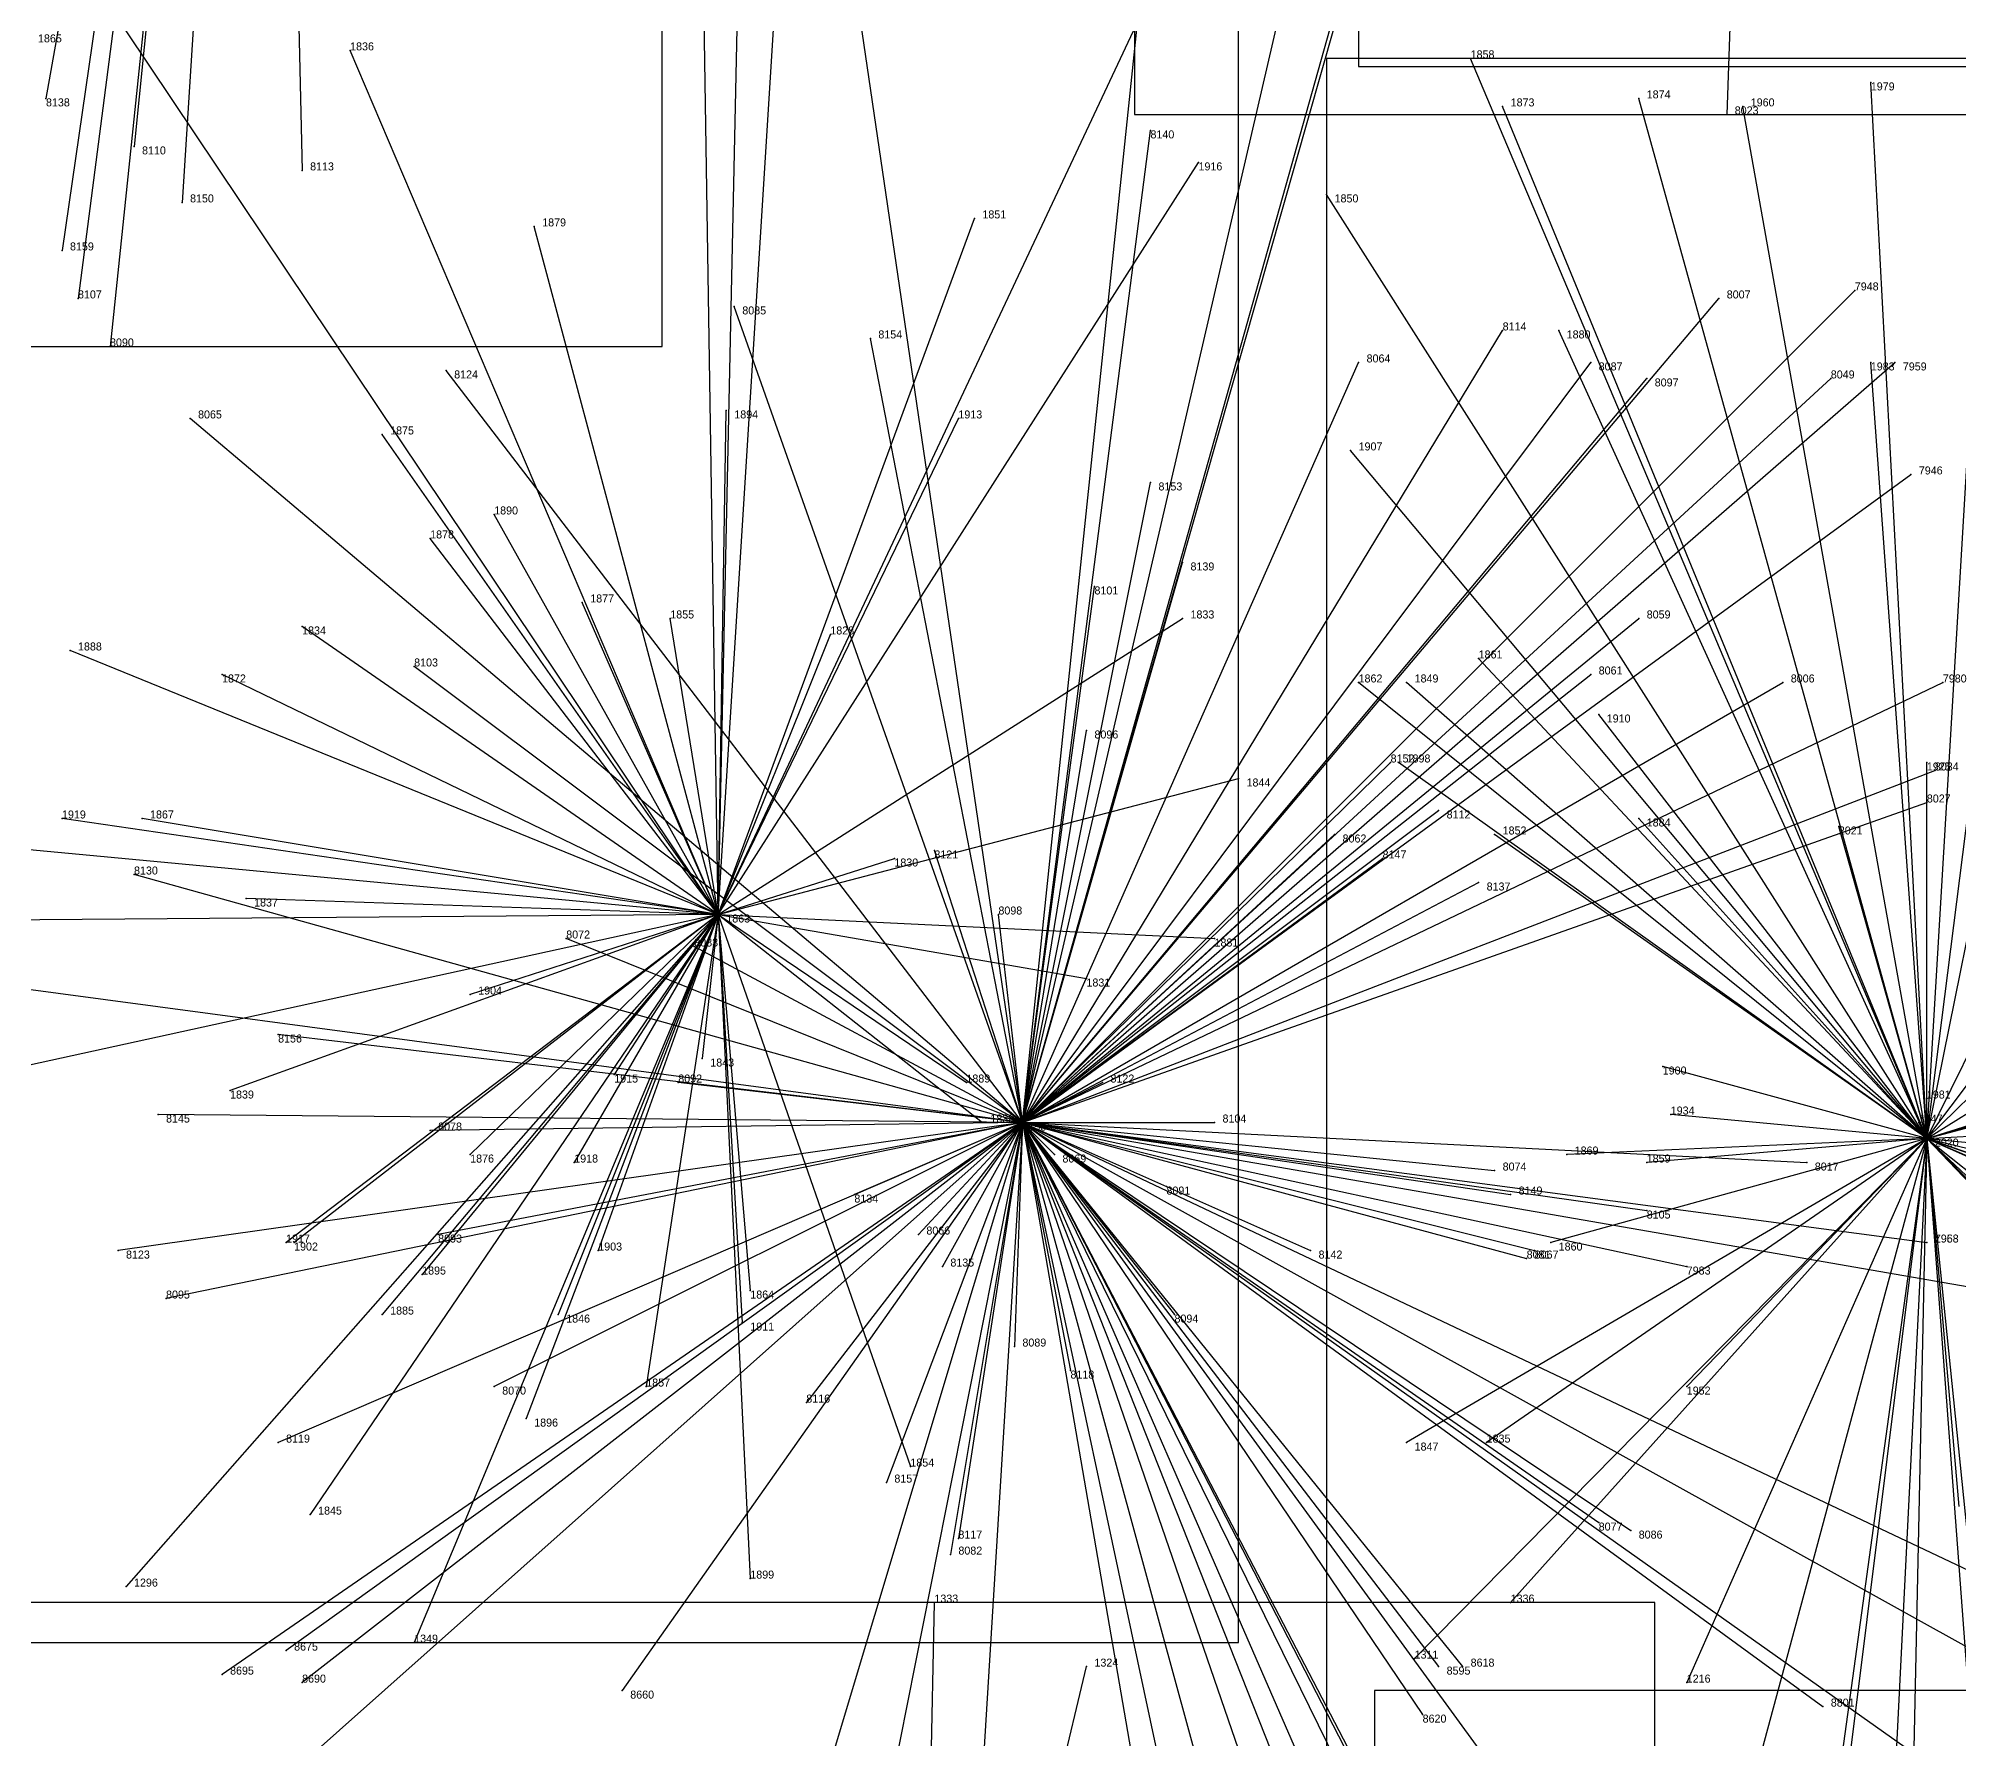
# Model space of a CAD drawing. Extents: x -0.07 to 1.1, y -0.07 to 1.1.
# Drawn here: x 0.3021 to 0.542, y 0.485 to 0.6975 of the extents above; entities that cross this region are included whole.
import ezdxf

# ---------------------------------------------------------------- set-up
doc = ezdxf.new("R2010")
doc.units = 0
for name, color, linetype in [('Clients', 3, 'CONTINUOUS'), ('Facilities', 3, 'CONTINUOUS'), ('Facilities_lines', 3, 'CONTINUOUS'), ('Min_max_boxes', 1, 'CONTINUOUS'), ('Normals', 1, 'CONTINUOUS'), ('Source_points', 5, 'CONTINUOUS'), ('Text', 3, 'CONTINUOUS')]:
    doc.layers.add(name, color=color, linetype=linetype)

msp = doc.modelspace()

# ---------------------------------------------------------------- linework, layer by layer
at = {"layer": 'Clients', "color": 5}
for p in [(0.341, 0.696), (0.481, 0.695), (0.531, 0.692), (0.303, 0.69, 1), (0.485, 0.689), (0.502, 0.69), (0.515, 0.689), (0.513, 0.688, 1), (0.314, 0.684, 1), (0.441, 0.686, 1), (0.447, 0.682), (0.335, 0.681, 1), (0.32, 0.677, 1), (0.463, 0.678), (0.419, 0.675), (0.364, 0.674), (0.305, 0.671, 1), (0.307, 0.665, 1), (0.512, 0.665, 1), (0.529, 0.666, 1), (0.389, 0.664, 1), (0.406, 0.66, 1), (0.485, 0.661, 1), (0.492, 0.661), (0.311, 0.659, 1), (0.353, 0.656, 1), (0.467, 0.657, 1), (0.496, 0.657, 1), (0.503, 0.655, 1), (0.526, 0.655, 1), (0.531, 0.657), (0.534, 0.657, 1), (0.388, 0.651), (0.321, 0.65, 1), (0.345, 0.648), (0.417, 0.65), (0.466, 0.646), (0.536, 0.643, 1), (0.441, 0.642, 1), (0.359, 0.638), (0.351, 0.635), (0.445, 0.632, 1), (0.434, 0.629, 1), (0.37, 0.627), (0.335, 0.624), (0.381, 0.625), (0.445, 0.625), (0.502, 0.625, 1), (0.401, 0.623), (0.306, 0.621), (0.349, 0.619, 1), (0.482, 0.62), (0.325, 0.618), (0.467, 0.617), (0.473, 0.617), (0.496, 0.618, 1), (0.52, 0.617, 1), (0.54, 0.617, 1), (0.497, 0.613), (0.433, 0.611, 1), (0.471, 0.607, 1), (0.472, 0.607), (0.538, 0.607), (0.452, 0.605), (0.539, 0.606, 1), (0.305, 0.6), (0.315, 0.6), (0.477, 0.601, 1), (0.502, 0.6), (0.538, 0.602, 1), (0.464, 0.598, 1), (0.484, 0.598), (0.527, 0.599), (0.409, 0.595), (0.414, 0.596, 1), (0.47, 0.595, 1), (0.314, 0.593, 1), (0.482, 0.592, 1), (0.328, 0.59), (0.422, 0.588, 1), (0.368, 0.585, 1), (0.384, 0.584, 1), (0.449, 0.585), (0.433, 0.58), (0.356, 0.578), (0.332, 0.573, 1), (0.385, 0.57), (0.505, 0.569), (0.374, 0.568), (0.382, 0.567, 1), (0.418, 0.567), (0.435, 0.567, 1), (0.326, 0.566), (0.538, 0.565), (0.317, 0.563, 1), (0.42, 0.562), (0.449, 0.562, 1), (0.506, 0.563), (0.537, 0.562), (0.351, 0.561, 1), (0.356, 0.558), (0.369, 0.557), (0.429, 0.558, 1), (0.493, 0.558), (0.503, 0.557), (0.523, 0.557, 1), (0.484, 0.556, 1), (0.404, 0.553, 1), (0.443, 0.554, 1), (0.486, 0.553, 1), (0.503, 0.551, 1), (0.352, 0.548, 1), (0.412, 0.548, 1), (0.539, 0.548), (0.312, 0.546, 1), (0.333, 0.547), (0.334, 0.547), (0.372, 0.546), (0.461, 0.546, 1), (0.488, 0.545, 1), (0.489, 0.546, 1), (0.491, 0.547), (0.538, 0.547, 1), (0.35, 0.543), (0.415, 0.544, 1), (0.508, 0.544, 1), (0.318, 0.54, 1), (0.391, 0.541), (0.345, 0.538), (0.367, 0.538), (0.444, 0.538, 1), (0.39, 0.537), (0.424, 0.534, 1), (0.431, 0.531, 1), (0.359, 0.529, 1), (0.378, 0.529), (0.508, 0.529), (0.398, 0.527, 1), (0.363, 0.525), (0.332, 0.522, 1), (0.473, 0.522), (0.483, 0.522), (0.411, 0.519), (0.408, 0.517, 1), (0.336, 0.513), (0.497, 0.512, 1), (0.417, 0.51, 1), (0.501, 0.511, 1), (0.416, 0.508, 1), (0.313, 0.504), (0.391, 0.505), (0.414, 0.502), (0.486, 0.502), (0.349, 0.497), (0.333, 0.496, 1), (0.474, 0.495), (0.325, 0.493, 1), (0.335, 0.492, 1), (0.433, 0.494), (0.477, 0.494, 1), (0.48, 0.494, 1), (0.508, 0.492), (0.375, 0.491, 1), (0.475, 0.488, 1), (0.525, 0.489, 1)]:
    msp.add_point(p, dxfattribs=at)
at = {"layer": 'Facilities', "color": 3}
for p in [(0.387, 0.588), (0.425, 0.562, 1), (0.538, 0.56)]:
    msp.add_point(p, dxfattribs=at)
at = {"layer": 'Facilities_lines', "color": 3}
for p, q in [((0.519, 0.866, 1), (0.513, 0.688, 1)), ((0.331, 0.85, 1), (0.303, 0.69, 1)), ((0.331, 0.85, 1), (0.305, 0.671, 1)), ((0.331, 0.85, 1), (0.307, 0.665, 1)), ((0.331, 0.85, 1), (0.311, 0.659, 1)), ((0.331, 0.85, 1), (0.314, 0.684, 1)), ((0.331, 0.85, 1), (0.32, 0.677, 1)), ((0.331, 0.85, 1), (0.335, 0.681, 1)), ((0.387, 0.588), (0.396, 0.732)), ((0.387, 0.588), (0.39, 0.729)), ((0.425, 0.562, 1), (0.468, 0.715, 1)), ((0.425, 0.562, 1), (0.441, 0.715, 1)), ((0.387, 0.588), (0.385, 0.714)), ((0.387, 0.588), (0.31, 0.703)), ((0.387, 0.588), (0.441, 0.703)), ((0.425, 0.562, 1), (0.404, 0.705, 1)), ((0.425, 0.562, 1), (0.457, 0.7, 1)), ((0.425, 0.562, 1), (0.464, 0.699, 1)), ((0.387, 0.588), (0.341, 0.696)), ((0.538, 0.56), (0.481, 0.695)), ((0.538, 0.56), (0.531, 0.692)), ((0.538, 0.56), (0.485, 0.689)), ((0.538, 0.56), (0.502, 0.69)), ((0.538, 0.56), (0.515, 0.689)), ((0.425, 0.562, 1), (0.441, 0.686, 1)), ((0.387, 0.588), (0.447, 0.682)), ((0.538, 0.56), (0.463, 0.678)), ((0.387, 0.588), (0.419, 0.675)), ((0.387, 0.588), (0.364, 0.674)), ((0.538, 0.56), (0.561, 0.674)), ((0.425, 0.562, 1), (0.529, 0.666, 1)), ((0.425, 0.562, 1), (0.512, 0.665, 1)), ((0.425, 0.562, 1), (0.389, 0.664, 1)), ((0.425, 0.562, 1), (0.406, 0.66, 1)), ((0.425, 0.562, 1), (0.485, 0.661, 1)), ((0.538, 0.56), (0.492, 0.661)), ((0.538, 0.56), (0.544, 0.661)), ((0.425, 0.562, 1), (0.353, 0.656, 1)), ((0.425, 0.562, 1), (0.467, 0.657, 1)), ((0.425, 0.562, 1), (0.496, 0.657, 1)), ((0.425, 0.562, 1), (0.534, 0.657, 1)), ((0.425, 0.562, 1), (0.526, 0.655, 1)), ((0.425, 0.562, 1), (0.503, 0.655, 1)), ((0.538, 0.56), (0.531, 0.657)), ((0.387, 0.588), (0.388, 0.651)), ((0.425, 0.562, 1), (0.321, 0.65, 1)), ((0.387, 0.588), (0.345, 0.648)), ((0.387, 0.588), (0.417, 0.65)), ((0.538, 0.56), (0.466, 0.646)), ((0.425, 0.562, 1), (0.536, 0.643, 1)), ((0.425, 0.562, 1), (0.441, 0.642, 1)), ((0.387, 0.588), (0.359, 0.638)), ((0.387, 0.588), (0.351, 0.635)), ((0.425, 0.562, 1), (0.445, 0.632, 1)), ((0.538, 0.56), (0.547, 0.631)), ((0.425, 0.562, 1), (0.434, 0.629, 1)), ((0.387, 0.588), (0.37, 0.627)), ((0.387, 0.588), (0.335, 0.624)), ((0.387, 0.588), (0.381, 0.625)), ((0.387, 0.588), (0.445, 0.625)), ((0.425, 0.562, 1), (0.502, 0.625, 1)), ((0.387, 0.588), (0.401, 0.623)), ((0.387, 0.588), (0.306, 0.621)), ((0.425, 0.562, 1), (0.349, 0.619, 1)), ((0.538, 0.56), (0.482, 0.62)), ((0.538, 0.56), (0.568, 0.621)), ((0.387, 0.588), (0.325, 0.618)), ((0.425, 0.562, 1), (0.496, 0.618, 1)), ((0.425, 0.562, 1), (0.52, 0.617, 1)), ((0.425, 0.562, 1), (0.54, 0.617, 1)), ((0.538, 0.56), (0.467, 0.617)), ((0.538, 0.56), (0.473, 0.617)), ((0.538, 0.56), (0.497, 0.613)), ((0.425, 0.562, 1), (0.433, 0.611, 1)), ((0.538, 0.56), (0.59, 0.611)), ((0.425, 0.562, 1), (0.471, 0.607, 1)), ((0.538, 0.56), (0.472, 0.607)), ((0.538, 0.56), (0.538, 0.607)), ((0.387, 0.588), (0.452, 0.605)), ((0.425, 0.562, 1), (0.539, 0.606, 1)), ((0.387, 0.588), (0.305, 0.6)), ((0.387, 0.588), (0.315, 0.6)), ((0.425, 0.562, 1), (0.538, 0.602, 1)), ((0.425, 0.562, 1), (0.477, 0.601, 1)), ((0.538, 0.56), (0.502, 0.6)), ((0.538, 0.56), (0.568, 0.6)), ((0.387, 0.588), (0.27, 0.599)), ((0.425, 0.562, 1), (0.464, 0.598, 1)), ((0.538, 0.56), (0.484, 0.598)), ((0.538, 0.56), (0.527, 0.599)), ((0.387, 0.588), (0.409, 0.595)), ((0.425, 0.562, 1), (0.414, 0.596, 1)), ((0.425, 0.562, 1), (0.47, 0.595, 1)), ((0.425, 0.562, 1), (0.314, 0.593, 1)), ((0.425, 0.562, 1), (0.482, 0.592, 1)), ((0.387, 0.588), (0.262, 0.587)), ((0.387, 0.588), (0.291, 0.567)), ((0.387, 0.588), (0.313, 0.504)), ((0.387, 0.588), (0.326, 0.566)), ((0.387, 0.588), (0.328, 0.59)), ((0.387, 0.588), (0.333, 0.547)), ((0.387, 0.588), (0.334, 0.547)), ((0.387, 0.588), (0.336, 0.513)), ((0.387, 0.588), (0.345, 0.538)), ((0.387, 0.588), (0.349, 0.497)), ((0.387, 0.588), (0.35, 0.543)), ((0.387, 0.588), (0.356, 0.558)), ((0.387, 0.588), (0.356, 0.578)), ((0.387, 0.588), (0.363, 0.525)), ((0.387, 0.588), (0.367, 0.538)), ((0.387, 0.588), (0.369, 0.557)), ((0.387, 0.588), (0.372, 0.546)), ((0.387, 0.588), (0.374, 0.568)), ((0.387, 0.588), (0.378, 0.529)), ((0.387, 0.588), (0.385, 0.57)), ((0.387, 0.588), (0.411, 0.519)), ((0.387, 0.588), (0.433, 0.58)), ((0.387, 0.588), (0.42, 0.562)), ((0.387, 0.588), (0.391, 0.541)), ((0.387, 0.588), (0.449, 0.585)), ((0.387, 0.588), (0.418, 0.567)), ((0.387, 0.588), (0.391, 0.505)), ((0.387, 0.588), (0.39, 0.537)), ((0.425, 0.562, 1), (0.422, 0.588, 1)), ((0.425, 0.562, 1), (0.368, 0.585, 1)), ((0.425, 0.562, 1), (0.384, 0.584, 1)), ((0.538, 0.56), (0.618, 0.583)), ((0.538, 0.56), (0.575, 0.583)), ((0.425, 0.562, 1), (0.298, 0.579, 1)), ((0.538, 0.56), (0.606, 0.578)), ((0.538, 0.56), (0.582, 0.574)), ((0.425, 0.562, 1), (0.332, 0.573, 1)), ((0.538, 0.56), (0.505, 0.569)), ((0.425, 0.562, 1), (0.382, 0.567, 1)), ((0.425, 0.562, 1), (0.435, 0.567, 1)), ((0.538, 0.56), (0.538, 0.565)), ((0.538, 0.56), (0.63, 0.565)), ((0.425, 0.562, 1), (0.312, 0.546, 1)), ((0.425, 0.562, 1), (0.317, 0.563, 1)), ((0.425, 0.562, 1), (0.318, 0.54, 1)), ((0.425, 0.562, 1), (0.325, 0.493, 1)), ((0.425, 0.562, 1), (0.332, 0.522, 1)), ((0.425, 0.562, 1), (0.333, 0.496, 1)), ((0.425, 0.562, 1), (0.334, 0.481, 1)), ((0.425, 0.562, 1), (0.335, 0.492, 1)), ((0.425, 0.562, 1), (0.351, 0.561, 1)), ((0.425, 0.562, 1), (0.352, 0.548, 1)), ((0.425, 0.562, 1), (0.359, 0.529, 1)), ((0.425, 0.562, 1), (0.375, 0.491, 1)), ((0.425, 0.562, 1), (0.395, 0.462, 1)), ((0.425, 0.562, 1), (0.398, 0.527, 1)), ((0.425, 0.562, 1), (0.403, 0.451, 1)), ((0.425, 0.562, 1), (0.404, 0.553, 1)), ((0.425, 0.562, 1), (0.408, 0.517, 1)), ((0.425, 0.562, 1), (0.412, 0.548, 1)), ((0.425, 0.562, 1), (0.415, 0.544, 1)), ((0.425, 0.562, 1), (0.416, 0.508, 1)), ((0.425, 0.562, 1), (0.417, 0.51, 1)), ((0.425, 0.562, 1), (0.419, 0.464, 1)), ((0.425, 0.562, 1), (0.424, 0.534, 1)), ((0.425, 0.562, 1), (0.538, 0.547, 1)), ((0.425, 0.562, 1), (0.508, 0.544, 1)), ((0.425, 0.562, 1), (0.523, 0.557, 1)), ((0.425, 0.562, 1), (0.489, 0.546, 1)), ((0.425, 0.562, 1), (0.484, 0.556, 1)), ((0.425, 0.562, 1), (0.497, 0.512, 1)), ((0.425, 0.562, 1), (0.488, 0.545, 1)), ((0.425, 0.562, 1), (0.501, 0.511, 1)), ((0.425, 0.562, 1), (0.429, 0.558, 1)), ((0.425, 0.562, 1), (0.569, 0.537, 1)), ((0.425, 0.562, 1), (0.444, 0.538, 1)), ((0.425, 0.562, 1), (0.443, 0.554, 1)), ((0.425, 0.562, 1), (0.503, 0.551, 1)), ((0.425, 0.562, 1), (0.431, 0.531, 1)), ((0.425, 0.562, 1), (0.461, 0.546, 1)), ((0.425, 0.562, 1), (0.486, 0.553, 1)), ((0.425, 0.562, 1), (0.449, 0.562, 1)), ((0.425, 0.562, 1), (0.463, 0.466, 1)), ((0.425, 0.562, 1), (0.477, 0.494, 1)), ((0.425, 0.562, 1), (0.476, 0.464, 1)), ((0.425, 0.562, 1), (0.476, 0.463, 1)), ((0.425, 0.562, 1), (0.48, 0.494, 1)), ((0.425, 0.562, 1), (0.475, 0.488, 1)), ((0.425, 0.562, 1), (0.479, 0.452, 1)), ((0.425, 0.562, 1), (0.466, 0.443, 1)), ((0.425, 0.562, 1), (0.476, 0.445, 1)), ((0.425, 0.562, 1), (0.45, 0.445, 1)), ((0.425, 0.562, 1), (0.44, 0.475, 1)), ((0.425, 0.562, 1), (0.457, 0.445, 1)), ((0.425, 0.562, 1), (0.538, 0.482, 1)), ((0.425, 0.562, 1), (0.558, 0.499, 1)), ((0.425, 0.562, 1), (0.551, 0.492, 1)), ((0.425, 0.562, 1), (0.508, 0.448, 1)), ((0.425, 0.562, 1), (0.525, 0.489, 1)), ((0.538, 0.56), (0.506, 0.563)), ((0.538, 0.56), (0.537, 0.562)), ((0.538, 0.56), (0.473, 0.522)), ((0.538, 0.56), (0.474, 0.495)), ((0.538, 0.56), (0.483, 0.522)), ((0.538, 0.56), (0.486, 0.502)), ((0.538, 0.56), (0.491, 0.547)), ((0.538, 0.56), (0.493, 0.558)), ((0.538, 0.56), (0.503, 0.557)), ((0.538, 0.56), (0.507, 0.445)), ((0.538, 0.56), (0.508, 0.492)), ((0.538, 0.56), (0.508, 0.529)), ((0.538, 0.56), (0.522, 0.444)), ((0.538, 0.56), (0.523, 0.44)), ((0.538, 0.56), (0.533, 0.46)), ((0.538, 0.56), (0.536, 0.467)), ((0.538, 0.56), (0.547, 0.44)), ((0.538, 0.56), (0.624, 0.47)), ((0.538, 0.56), (0.646, 0.458)), ((0.538, 0.56), (0.559, 0.551)), ((0.538, 0.56), (0.616, 0.498)), ((0.538, 0.56), (0.58, 0.518)), ((0.538, 0.56), (0.539, 0.548)), ((0.538, 0.56), (0.617, 0.525)), ((0.538, 0.56), (0.602, 0.538)), ((0.538, 0.56), (0.62, 0.552)), ((0.538, 0.56), (0.604, 0.544)), ((0.538, 0.56), (0.542, 0.514)), ((0.538, 0.56), (0.543, 0.511)), ((0.538, 0.56), (0.623, 0.53)), ((0.412, 0.406), (0.414, 0.502)), ((0.412, 0.406), (0.433, 0.494))]:
    msp.add_line(p, q, dxfattribs=at)
at = {"layer": 'Min_max_boxes', "color": 1}
for p, q in [((0.439, 0.908, 1), (0.439, 0.688, 1)), ((0.439, 0.908, 1), (0.439, 0.688, 1)), ((0.38, 0.659, 1), (0.38, 0.906, 1)), ((0.38, 0.659, 1), (0.38, 0.906, 1)), ((0.467, 0.882), (0.467, 0.694)), ((0.467, 0.882), (0.467, 0.694)), ((0.452, 0.497), (0.452, 0.732)), ((0.452, 0.497), (0.452, 0.732)), ((0.646, 0.695), (0.463, 0.695)), ((0.463, 0.695), (0.463, 0.44)), ((0.646, 0.695), (0.463, 0.695)), ((0.463, 0.695), (0.463, 0.44)), ((0.463, 0.695), (0.463, 0.695)), ((0.467, 0.694), (0.638, 0.694)), ((0.467, 0.694), (0.638, 0.694)), ((0.467, 0.694), (0.467, 0.694)), ((0.439, 0.688, 1), (0.561, 0.688, 1)), ((0.439, 0.688, 1), (0.561, 0.688, 1)), ((0.439, 0.688, 1), (0.439, 0.688, 1)), ((0.255, 0.659, 1), (0.38, 0.659, 1)), ((0.255, 0.659, 1), (0.38, 0.659, 1)), ((0.38, 0.659, 1), (0.38, 0.659, 1)), ((0.504, 0.502), (0.284, 0.502)), ((0.504, 0.502), (0.284, 0.502)), ((0.504, 0.224), (0.504, 0.502)), ((0.504, 0.224), (0.504, 0.502)), ((0.504, 0.502), (0.504, 0.502)), ((0.262, 0.497), (0.452, 0.497)), ((0.262, 0.497), (0.452, 0.497)), ((0.452, 0.497), (0.452, 0.497)), ((0.765, 0.491, 1), (0.469, 0.491, 1)), ((0.469, 0.491, 1), (0.469, 0.261, 1)), ((0.765, 0.491, 1), (0.469, 0.491, 1)), ((0.469, 0.491, 1), (0.469, 0.261, 1)), ((0.469, 0.491, 1), (0.469, 0.491, 1))]:
    msp.add_line(p, q, dxfattribs=at)
at = {"layer": 'Normals', "color": 1}
for p, q in [((0.341, 0.696), (0.341, 0.696, 0.1)), ((0.481, 0.695), (0.481, 0.695, 0.1)), ((0.531, 0.692), (0.531, 0.692, 0.1)), ((0.303, 0.69, 1), (0.303, 0.69, 1.1)), ((0.485, 0.689), (0.485, 0.689, 0.1)), ((0.502, 0.69), (0.502, 0.69, 0.1)), ((0.515, 0.689), (0.515, 0.689, 0.1)), ((0.513, 0.688, 1), (0.513, 0.688, 1.1)), ((0.314, 0.684, 1), (0.314, 0.684, 1.1)), ((0.441, 0.686, 1), (0.441, 0.686, 1.1)), ((0.447, 0.682), (0.447, 0.682, 0.1)), ((0.335, 0.681, 1), (0.335, 0.681, 1.1)), ((0.32, 0.677, 1), (0.32, 0.677, 1.1)), ((0.463, 0.678), (0.463, 0.678, 0.1)), ((0.419, 0.675), (0.419, 0.675, 0.1)), ((0.364, 0.674), (0.364, 0.674, 0.1)), ((0.305, 0.671, 1), (0.305, 0.671, 1.1)), ((0.307, 0.665, 1), (0.307, 0.665, 1.1)), ((0.512, 0.665, 1), (0.512, 0.665, 1.1)), ((0.529, 0.666, 1), (0.529, 0.666, 1.1)), ((0.389, 0.664, 1), (0.389, 0.664, 1.1)), ((0.406, 0.66, 1), (0.406, 0.66, 1.1)), ((0.485, 0.661, 1), (0.485, 0.661, 1.1)), ((0.492, 0.661), (0.492, 0.661, 0.1)), ((0.311, 0.659, 1), (0.311, 0.659, 1.1)), ((0.353, 0.656, 1), (0.353, 0.656, 1.1)), ((0.467, 0.657, 1), (0.467, 0.657, 1.1)), ((0.496, 0.657, 1), (0.496, 0.657, 1.1)), ((0.503, 0.655, 1), (0.503, 0.655, 1.1)), ((0.526, 0.655, 1), (0.526, 0.655, 1.1)), ((0.531, 0.657), (0.531, 0.657, 0.1)), ((0.534, 0.657, 1), (0.534, 0.657, 1.1)), ((0.388, 0.651), (0.388, 0.651, 0.1)), ((0.321, 0.65, 1), (0.321, 0.65, 1.1)), ((0.345, 0.648), (0.345, 0.648, 0.1)), ((0.417, 0.65), (0.417, 0.65, 0.1)), ((0.466, 0.646), (0.466, 0.646, 0.1)), ((0.536, 0.643, 1), (0.536, 0.643, 1.1)), ((0.441, 0.642, 1), (0.441, 0.642, 1.1)), ((0.359, 0.638), (0.359, 0.638, 0.1)), ((0.351, 0.635), (0.351, 0.635, 0.1)), ((0.445, 0.632, 1), (0.445, 0.632, 1.1)), ((0.434, 0.629, 1), (0.434, 0.629, 1.1)), ((0.37, 0.627), (0.37, 0.627, 0.1)), ((0.335, 0.624), (0.335, 0.624, 0.1)), ((0.381, 0.625), (0.381, 0.625, 0.1)), ((0.445, 0.625), (0.445, 0.625, 0.1)), ((0.502, 0.625, 1), (0.502, 0.625, 1.1)), ((0.401, 0.623), (0.401, 0.623, 0.1)), ((0.306, 0.621), (0.306, 0.621, 0.1)), ((0.349, 0.619, 1), (0.349, 0.619, 1.1)), ((0.482, 0.62), (0.482, 0.62, 0.1)), ((0.325, 0.618), (0.325, 0.618, 0.1)), ((0.467, 0.617), (0.467, 0.617, 0.1)), ((0.473, 0.617), (0.473, 0.617, 0.1)), ((0.496, 0.618, 1), (0.496, 0.618, 1.1)), ((0.52, 0.617, 1), (0.52, 0.617, 1.1)), ((0.54, 0.617, 1), (0.54, 0.617, 1.1)), ((0.497, 0.613), (0.497, 0.613, 0.1)), ((0.433, 0.611, 1), (0.433, 0.611, 1.1)), ((0.471, 0.607, 1), (0.471, 0.607, 1.1)), ((0.472, 0.607), (0.472, 0.607, 0.1)), ((0.538, 0.607), (0.538, 0.607, 0.1)), ((0.452, 0.605), (0.452, 0.605, 0.1)), ((0.539, 0.606, 1), (0.539, 0.606, 1.1)), ((0.305, 0.6), (0.305, 0.6, 0.1)), ((0.315, 0.6), (0.315, 0.6, 0.1)), ((0.477, 0.601, 1), (0.477, 0.601, 1.1)), ((0.502, 0.6), (0.502, 0.6, 0.1)), ((0.538, 0.602, 1), (0.538, 0.602, 1.1)), ((0.464, 0.598, 1), (0.464, 0.598, 1.1)), ((0.484, 0.598), (0.484, 0.598, 0.1)), ((0.527, 0.599), (0.527, 0.599, 0.1)), ((0.409, 0.595), (0.409, 0.595, 0.1)), ((0.414, 0.596, 1), (0.414, 0.596, 1.1)), ((0.47, 0.595, 1), (0.47, 0.595, 1.1)), ((0.314, 0.593, 1), (0.314, 0.593, 1.1)), ((0.482, 0.592, 1), (0.482, 0.592, 1.1)), ((0.328, 0.59), (0.328, 0.59, 0.1)), ((0.387, 0.588), (0.387, 0.588, 0.1)), ((0.422, 0.588, 1), (0.422, 0.588, 1.1)), ((0.368, 0.585, 1), (0.368, 0.585, 1.1)), ((0.384, 0.584, 1), (0.384, 0.584, 1.1)), ((0.449, 0.585), (0.449, 0.585, 0.1)), ((0.433, 0.58), (0.433, 0.58, 0.1)), ((0.356, 0.578), (0.356, 0.578, 0.1)), ((0.332, 0.573, 1), (0.332, 0.573, 1.1)), ((0.385, 0.57), (0.385, 0.57, 0.1)), ((0.505, 0.569), (0.505, 0.569, 0.1)), ((0.374, 0.568), (0.374, 0.568, 0.1)), ((0.382, 0.567, 1), (0.382, 0.567, 1.1)), ((0.418, 0.567), (0.418, 0.567, 0.1)), ((0.435, 0.567, 1), (0.435, 0.567, 1.1)), ((0.326, 0.566), (0.326, 0.566, 0.1)), ((0.538, 0.565), (0.538, 0.565, 0.1)), ((0.317, 0.563, 1), (0.317, 0.563, 1.1)), ((0.42, 0.562), (0.42, 0.562, 0.1)), ((0.425, 0.562, 1), (0.425, 0.562, 1.1)), ((0.449, 0.562, 1), (0.449, 0.562, 1.1)), ((0.506, 0.563), (0.506, 0.563, 0.1)), ((0.537, 0.562), (0.537, 0.562, 0.1)), ((0.351, 0.561, 1), (0.351, 0.561, 1.1)), ((0.538, 0.56), (0.538, 0.56, 0.1)), ((0.356, 0.558), (0.356, 0.558, 0.1)), ((0.369, 0.557), (0.369, 0.557, 0.1)), ((0.429, 0.558, 1), (0.429, 0.558, 1.1)), ((0.493, 0.558), (0.493, 0.558, 0.1)), ((0.503, 0.557), (0.503, 0.557, 0.1)), ((0.523, 0.557, 1), (0.523, 0.557, 1.1)), ((0.484, 0.556, 1), (0.484, 0.556, 1.1)), ((0.404, 0.553, 1), (0.404, 0.553, 1.1)), ((0.443, 0.554, 1), (0.443, 0.554, 1.1)), ((0.486, 0.553, 1), (0.486, 0.553, 1.1)), ((0.503, 0.551, 1), (0.503, 0.551, 1.1)), ((0.352, 0.548, 1), (0.352, 0.548, 1.1)), ((0.412, 0.548, 1), (0.412, 0.548, 1.1)), ((0.539, 0.548), (0.539, 0.548, 0.1)), ((0.312, 0.546, 1), (0.312, 0.546, 1.1)), ((0.333, 0.547), (0.333, 0.547, 0.1)), ((0.334, 0.547), (0.334, 0.547, 0.1)), ((0.372, 0.546), (0.372, 0.546, 0.1)), ((0.461, 0.546, 1), (0.461, 0.546, 1.1)), ((0.488, 0.545, 1), (0.488, 0.545, 1.1)), ((0.489, 0.546, 1), (0.489, 0.546, 1.1)), ((0.491, 0.547), (0.491, 0.547, 0.1)), ((0.538, 0.547, 1), (0.538, 0.547, 1.1)), ((0.35, 0.543), (0.35, 0.543, 0.1)), ((0.415, 0.544, 1), (0.415, 0.544, 1.1)), ((0.508, 0.544, 1), (0.508, 0.544, 1.1)), ((0.318, 0.54, 1), (0.318, 0.54, 1.1)), ((0.391, 0.541), (0.391, 0.541, 0.1)), ((0.345, 0.538), (0.345, 0.538, 0.1)), ((0.367, 0.538), (0.367, 0.538, 0.1)), ((0.444, 0.538, 1), (0.444, 0.538, 1.1)), ((0.39, 0.537), (0.39, 0.537, 0.1)), ((0.424, 0.534, 1), (0.424, 0.534, 1.1)), ((0.431, 0.531, 1), (0.431, 0.531, 1.1)), ((0.359, 0.529, 1), (0.359, 0.529, 1.1)), ((0.378, 0.529), (0.378, 0.529, 0.1)), ((0.508, 0.529), (0.508, 0.529, 0.1)), ((0.398, 0.527, 1), (0.398, 0.527, 1.1)), ((0.363, 0.525), (0.363, 0.525, 0.1)), ((0.332, 0.522, 1), (0.332, 0.522, 1.1)), ((0.473, 0.522), (0.473, 0.522, 0.1)), ((0.483, 0.522), (0.483, 0.522, 0.1)), ((0.411, 0.519), (0.411, 0.519, 0.1)), ((0.408, 0.517, 1), (0.408, 0.517, 1.1)), ((0.336, 0.513), (0.336, 0.513, 0.1)), ((0.497, 0.512, 1), (0.497, 0.512, 1.1)), ((0.417, 0.51, 1), (0.417, 0.51, 1.1)), ((0.501, 0.511, 1), (0.501, 0.511, 1.1)), ((0.416, 0.508, 1), (0.416, 0.508, 1.1)), ((0.313, 0.504), (0.313, 0.504, 0.1)), ((0.391, 0.505), (0.391, 0.505, 0.1)), ((0.414, 0.502), (0.414, 0.502, 0.1)), ((0.486, 0.502), (0.486, 0.502, 0.1)), ((0.349, 0.497), (0.349, 0.497, 0.1)), ((0.333, 0.496, 1), (0.333, 0.496, 1.1)), ((0.474, 0.495), (0.474, 0.495, 0.1)), ((0.325, 0.493, 1), (0.325, 0.493, 1.1)), ((0.335, 0.492, 1), (0.335, 0.492, 1.1)), ((0.433, 0.494), (0.433, 0.494, 0.1)), ((0.477, 0.494, 1), (0.477, 0.494, 1.1)), ((0.48, 0.494, 1), (0.48, 0.494, 1.1)), ((0.508, 0.492), (0.508, 0.492, 0.1)), ((0.375, 0.491, 1), (0.375, 0.491, 1.1)), ((0.475, 0.488, 1), (0.475, 0.488, 1.1)), ((0.525, 0.489, 1), (0.525, 0.489, 1.1))]:
    msp.add_line(p, q, dxfattribs=at)
at = {"layer": 'Source_points', "color": 5}
for p in [(0.341, 0.696), (0.481, 0.695), (0.531, 0.692), (0.303, 0.69, 1), (0.485, 0.689), (0.502, 0.69), (0.515, 0.689), (0.513, 0.688, 1), (0.314, 0.684, 1), (0.441, 0.686, 1), (0.447, 0.682), (0.335, 0.681, 1), (0.32, 0.677, 1), (0.463, 0.678), (0.419, 0.675), (0.364, 0.674), (0.305, 0.671, 1), (0.307, 0.665, 1), (0.512, 0.665, 1), (0.529, 0.666, 1), (0.389, 0.664, 1), (0.406, 0.66, 1), (0.485, 0.661, 1), (0.492, 0.661), (0.311, 0.659, 1), (0.353, 0.656, 1), (0.467, 0.657, 1), (0.496, 0.657, 1), (0.503, 0.655, 1), (0.526, 0.655, 1), (0.531, 0.657), (0.534, 0.657, 1), (0.388, 0.651), (0.321, 0.65, 1), (0.345, 0.648), (0.417, 0.65), (0.466, 0.646), (0.536, 0.643, 1), (0.441, 0.642, 1), (0.359, 0.638), (0.351, 0.635), (0.445, 0.632, 1), (0.434, 0.629, 1), (0.37, 0.627), (0.335, 0.624), (0.381, 0.625), (0.445, 0.625), (0.502, 0.625, 1), (0.401, 0.623), (0.306, 0.621), (0.349, 0.619, 1), (0.482, 0.62), (0.325, 0.618), (0.467, 0.617), (0.473, 0.617), (0.496, 0.618, 1), (0.52, 0.617, 1), (0.54, 0.617, 1), (0.497, 0.613), (0.433, 0.611, 1), (0.471, 0.607, 1), (0.472, 0.607), (0.538, 0.607), (0.452, 0.605), (0.539, 0.606, 1), (0.305, 0.6), (0.315, 0.6), (0.477, 0.601, 1), (0.502, 0.6), (0.538, 0.602, 1), (0.464, 0.598, 1), (0.484, 0.598), (0.527, 0.599), (0.409, 0.595), (0.414, 0.596, 1), (0.47, 0.595, 1), (0.314, 0.593, 1), (0.482, 0.592, 1), (0.328, 0.59), (0.387, 0.588), (0.422, 0.588, 1), (0.368, 0.585, 1), (0.384, 0.584, 1), (0.449, 0.585), (0.433, 0.58), (0.356, 0.578), (0.332, 0.573, 1), (0.385, 0.57), (0.505, 0.569), (0.374, 0.568), (0.382, 0.567, 1), (0.418, 0.567), (0.435, 0.567, 1), (0.326, 0.566), (0.538, 0.565), (0.317, 0.563, 1), (0.42, 0.562), (0.425, 0.562, 1), (0.449, 0.562, 1), (0.506, 0.563), (0.537, 0.562), (0.351, 0.561, 1), (0.538, 0.56), (0.356, 0.558), (0.369, 0.557), (0.429, 0.558, 1), (0.493, 0.558), (0.503, 0.557), (0.523, 0.557, 1), (0.484, 0.556, 1), (0.404, 0.553, 1), (0.443, 0.554, 1), (0.486, 0.553, 1), (0.503, 0.551, 1), (0.352, 0.548, 1), (0.412, 0.548, 1), (0.539, 0.548), (0.312, 0.546, 1), (0.333, 0.547), (0.334, 0.547), (0.372, 0.546), (0.461, 0.546, 1), (0.488, 0.545, 1), (0.489, 0.546, 1), (0.491, 0.547), (0.538, 0.547, 1), (0.35, 0.543), (0.415, 0.544, 1), (0.508, 0.544, 1), (0.318, 0.54, 1), (0.391, 0.541), (0.345, 0.538), (0.367, 0.538), (0.444, 0.538, 1), (0.39, 0.537), (0.424, 0.534, 1), (0.431, 0.531, 1), (0.359, 0.529, 1), (0.378, 0.529), (0.508, 0.529), (0.398, 0.527, 1), (0.363, 0.525), (0.332, 0.522, 1), (0.473, 0.522), (0.483, 0.522), (0.411, 0.519), (0.408, 0.517, 1), (0.336, 0.513), (0.497, 0.512, 1), (0.417, 0.51, 1), (0.501, 0.511, 1), (0.416, 0.508, 1), (0.313, 0.504), (0.391, 0.505), (0.414, 0.502), (0.486, 0.502), (0.349, 0.497), (0.333, 0.496, 1), (0.474, 0.495), (0.325, 0.493, 1), (0.335, 0.492, 1), (0.433, 0.494), (0.477, 0.494, 1), (0.48, 0.494, 1), (0.508, 0.492), (0.375, 0.491, 1), (0.475, 0.488, 1), (0.525, 0.489, 1)]:
    msp.add_point(p, dxfattribs=at)

# ---------------------------------------------------------------- texts
at = {"layer": 'Text', "color": 3}
for s, p in [('1865', (0.302, 0.697)), ('1836', (0.341, 0.696)), ('1858', (0.481, 0.695)), ('1874', (0.503, 0.69)), ('1979', (0.531, 0.691)), ('8138', (0.303, 0.689, 1)), ('1873', (0.486, 0.689)), ('8023', (0.514, 0.688, 1)), ('1960', (0.516, 0.689)), ('8110', (0.315, 0.683, 1)), ('8140', (0.441, 0.685, 1)), ('8113', (0.336, 0.681, 1)), ('1916', (0.447, 0.681)), ('8150', (0.321, 0.677, 1)), ('1850', (0.464, 0.677)), ('1879', (0.365, 0.674)), ('1851', (0.42, 0.675)), ('8159', (0.306, 0.671, 1)), ('7948', (0.529, 0.666, 1)), ('8107', (0.307, 0.665, 1)), ('8007', (0.513, 0.665, 1)), ('8085', (0.39, 0.663, 1)), ('8090', (0.311, 0.659, 1)), ('8154', (0.407, 0.66, 1)), ('8114', (0.485, 0.661, 1)), ('1880', (0.493, 0.66)), ('8064', (0.468, 0.657, 1)), ('8124', (0.354, 0.655, 1)), ('8087', (0.497, 0.656, 1)), ('8097', (0.504, 0.654, 1)), ('8049', (0.526, 0.655, 1)), ('1983', (0.531, 0.656)), ('7959', (0.535, 0.656, 1)), ('8065', (0.322, 0.65, 1)), ('1894', (0.389, 0.65)), ('1913', (0.417, 0.65)), ('1875', (0.346, 0.648)), ('1907', (0.467, 0.646)), ('7946', (0.537, 0.643, 1)), ('8153', (0.442, 0.641, 1)), ('1890', (0.359, 0.638)), ('1878', (0.351, 0.635)), ('8139', (0.446, 0.631, 1)), ('8101', (0.434, 0.628, 1)), ('1877', (0.371, 0.627)), ('1834', (0.335, 0.623)), ('1855', (0.381, 0.625)), ('1828', (0.401, 0.623)), ('1833', (0.446, 0.625)), ('8059', (0.503, 0.625, 1)), ('1888', (0.307, 0.621)), ('8103', (0.349, 0.619, 1)), ('1861', (0.482, 0.62)), ('8061', (0.497, 0.618, 1)), ('1872', (0.325, 0.617)), ('1862', (0.467, 0.617)), ('1849', (0.474, 0.617)), ('8006', (0.521, 0.617, 1)), ('7980', (0.54, 0.617, 1)), ('1910', (0.498, 0.612)), ('8096', (0.434, 0.61, 1)), ('8152', (0.471, 0.607, 1)), ('1898', (0.473, 0.607)), ('1925', (0.538, 0.606)), ('8034', (0.539, 0.606, 1)), ('1844', (0.453, 0.604)), ('8027', (0.538, 0.602, 1)), ('1919', (0.305, 0.6)), ('1867', (0.316, 0.6)), ('8112', (0.478, 0.6, 1)), ('1884', (0.503, 0.599)), ('8062', (0.465, 0.597, 1)), ('1852', (0.485, 0.598)), ('2021', (0.527, 0.598)), ('1830', (0.409, 0.594)), ('8121', (0.414, 0.595, 1)), ('8147', (0.47, 0.595, 1)), ('8130', (0.314, 0.593, 1)), ('8137', (0.483, 0.591, 1)), ('1837', (0.329, 0.589)), ('1863', (0.388, 0.587)), ('8098', (0.422, 0.588, 1)), ('8072', (0.368, 0.585, 1)), ('8083', (0.384, 0.584, 1)), ('1881', (0.449, 0.584)), ('1904', (0.357, 0.578)), ('1831', (0.433, 0.579)), ('8156', (0.332, 0.572, 1)), ('1843', (0.386, 0.569)), ('1900', (0.505, 0.568)), ('1915', (0.374, 0.567)), ('8092', (0.382, 0.567, 1)), ('1889', (0.418, 0.567)), ('8122', (0.436, 0.567, 1)), ('1839', (0.326, 0.565)), ('1934', (0.506, 0.563)), ('1981', (0.538, 0.565)), ('8145', (0.318, 0.562, 1)), ('8078', (0.352, 0.561, 1)), ('1838', (0.421, 0.562)), ('8158', (0.425, 0.561, 1)), ('8104', (0.45, 0.562, 1)), ('1947', (0.537, 0.562)), ('1869', (0.494, 0.558)), ('2020', (0.539, 0.559)), ('1876', (0.356, 0.557)), ('1918', (0.369, 0.557)), ('8069', (0.43, 0.557, 1)), ('8074', (0.485, 0.556, 1)), ('1859', (0.503, 0.557)), ('8017', (0.524, 0.556, 1)), ('8134', (0.404, 0.552, 1)), ('8091', (0.443, 0.553, 1)), ('8149', (0.487, 0.553, 1)), ('8105', (0.503, 0.55, 1)), ('1917', (0.333, 0.547)), ('1902', (0.334, 0.546)), ('8093', (0.352, 0.547, 1)), ('1903', (0.372, 0.546)), ('8066', (0.413, 0.548, 1)), ('1860', (0.492, 0.546)), ('7968', (0.539, 0.547, 1)), ('1953', (0.539, 0.547)), ('8123', (0.313, 0.545, 1)), ('8135', (0.416, 0.544, 1)), ('8142', (0.462, 0.545, 1)), ('8081', (0.488, 0.545, 1)), ('8067', (0.489, 0.545, 1)), ('1895', (0.35, 0.543)), ('7983', (0.508, 0.543, 1)), ('8095', (0.318, 0.54, 1)), ('1864', (0.391, 0.54)), ('1885', (0.346, 0.538)), ('1846', (0.368, 0.537)), ('8094', (0.444, 0.537, 1)), ('1911', (0.391, 0.536)), ('8089', (0.425, 0.534, 1)), ('8118', (0.431, 0.53, 1)), ('8070', (0.36, 0.528, 1)), ('1857', (0.378, 0.529)), ('8116', (0.398, 0.527, 1)), ('1952', (0.508, 0.528)), ('1896', (0.364, 0.524)), ('8119', (0.333, 0.522, 1)), ('1847', (0.474, 0.521)), ('1835', (0.483, 0.522)), ('1854', (0.411, 0.519)), ('8157', (0.409, 0.517, 1)), ('1845', (0.337, 0.513)), ('8077', (0.497, 0.511, 1)), ('8117', (0.417, 0.51, 1)), ('8082', (0.417, 0.508, 1)), ('8086', (0.502, 0.51, 1)), ('1296', (0.314, 0.504)), ('1899', (0.391, 0.505)), ('1333', (0.414, 0.502)), ('1336', (0.486, 0.502)), ('8675', (0.334, 0.496, 1)), ('1349', (0.349, 0.497)), ('1324', (0.434, 0.494)), ('1311', (0.474, 0.495)), ('8618', (0.481, 0.494, 1)), ('8695', (0.326, 0.493, 1)), ('8690', (0.335, 0.492, 1)), ('8595', (0.478, 0.493, 1)), ('1216', (0.508, 0.492)), ('8660', (0.376, 0.49, 1)), ('8801', (0.526, 0.489, 1)), ('8620', (0.475, 0.487, 1))]:
    msp.add_text(s, height=0.001, dxfattribs=at).set_placement(p)

doc.saveas('drawing.dxf')
